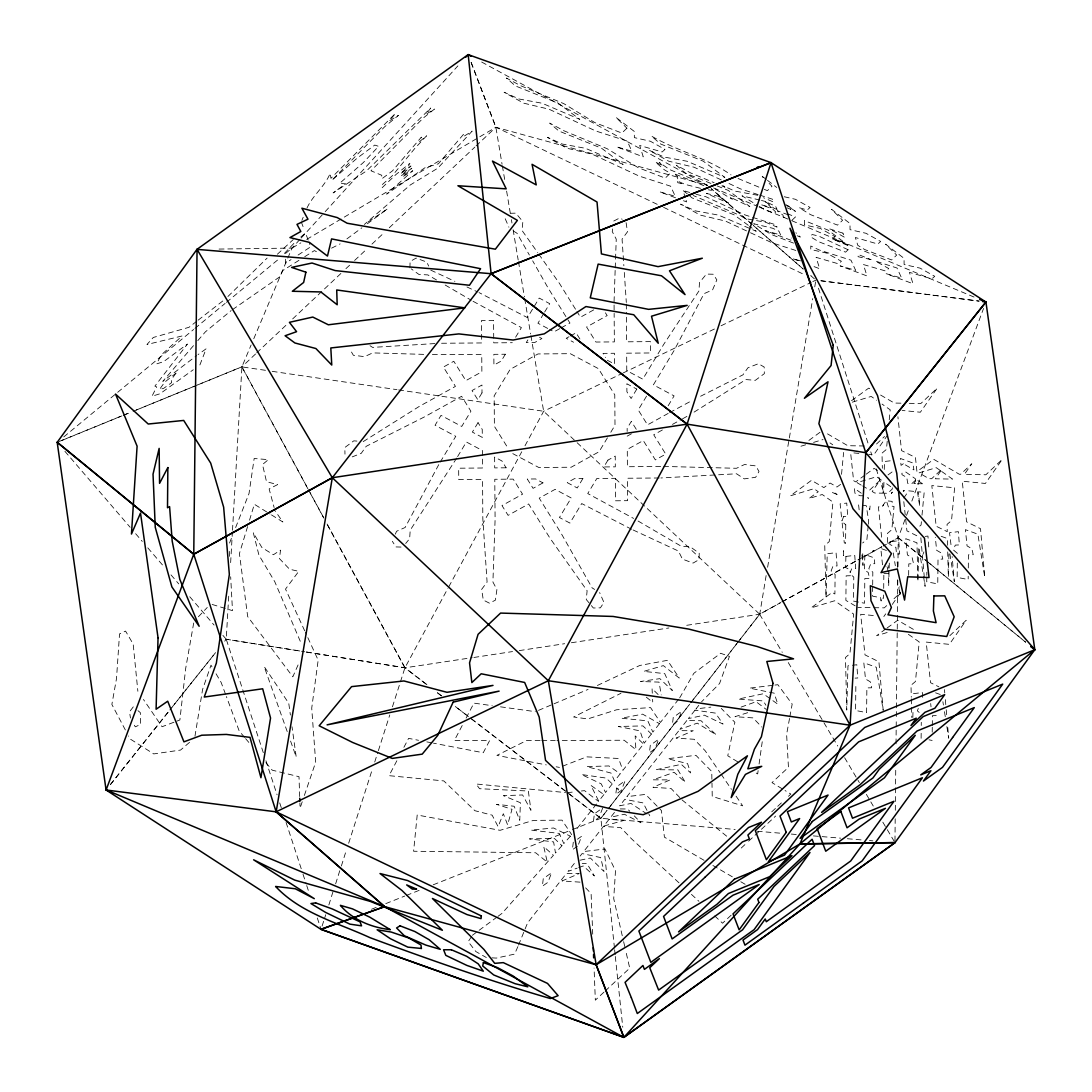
<?xml version="1.0" encoding="UTF-8"?>
<svg xmlns="http://www.w3.org/2000/svg" width="1092" height="1092" viewBox="0 0 1092 1092"><rect width="100%" height="100%" fill="white"/><g stroke="black" fill="none" stroke-linecap="round" stroke-linejoin="round"><path stroke-width="0.75" stroke-dasharray="5 3.75" d="M855.841 686.486L855.582 710.469L866.598 712.626L866.871 687.892L871.662 687.783L870.242 681.777L865.492 678.978L863.827 662.748L876.289 667.267L883.196 710.387L878.923 661.779L865.014 654.9L860.673 614.291L875.566 615.738M872.672 586.554L872.576 596.15L880.602 597.706L881.135 601.01L880.848 597.761L883.592 598.293L883.633 595.003M872.685 584.943L872.822 572.153L868.822 568.727L870.706 563.868L874.76 563.663L874.228 557.889L864.864 554.49L864.441 570.188L868.181 572.399L869.601 578.405L864.809 578.514L864.536 603.234L853.521 601.091L853.78 577.095L850.613 574.392L850.927 575.716L846.136 575.839L845.877 600.409L855.145 605.814M883.701 588.411L883.837 575.225M897.569 579.743L897.501 586.445L898.675 586.677L899.74 593.352L891.427 601.16M894.976 840.936L895.194 818.795M895.317 810.278L895.754 767.69M896.027 743.843L896.177 728.514M896.204 726.808L896.286 718.29M896.314 716.584L897.774 580.316M897.924 566.693L898.238 537.728L875.961 468.045M908.653 575.402L908.79 563.868L913.567 563.759L912.161 557.753L907.411 554.954L905.746 538.725L916.966 542.792L917.908 581.367L918.836 547.174L923.272 574.924M921.116 738.288L921.184 731.886M921.252 725.484L921.279 722.29M926.78 576.972L926.726 581.777L937.755 583.92L938.014 559.2L942.806 559.09L941.4 553.084L936.636 550.286L935.312 537.291M926.808 575.375L926.835 572.181M932.227 732.2L932.268 727.245M932.295 725.607L932.404 715.71L937.182 715.601M957.315 562.994L957.152 577.381L968.181 579.538L968.208 576.235M968.304 567.99L968.44 554.804L973.231 554.695L971.825 548.689L967.062 545.891L965.396 529.661L977.872 534.179L984.766 577.299L980.507 528.692L966.584 521.812L962.243 481.203L985.407 483.456L1002.224 459.404L985.871 474.774L964.4 474.378L971.798 463.786L960.619 474.297L959.377 474.283L933.769 459.336L916.939 471.648L915.451 457.48L901.528 450.587L897.911 416.748M826.057 596.914L827.231 553.74L836.076 552.688L837.045 565.929L832.991 566.134L831.094 570.98L835.107 574.419L834.902 594.007L832.186 592.424L811.042 607.903L834.67 600.75L853.671 614.113L849.931 653.685L845.481 657.48L846.75 710.073L847.965 665.806L856.811 664.755L857.78 677.995L855.077 678.132M884.261 469.464L884.479 461.493L891.85 460.633M889.298 563.09L888.67 586.035L888.369 573.464L883.851 573.573M912.844 717.458L913.021 710.646M948.962 553.862L948.334 576.986L947.719 551.91M285.531 259.173L285.408 263.295L291.032 259.623M409.91 267.895L410.101 261.534L416.093 258.081L426.726 262.066L428.719 266.093M614.059 301.651L615.178 269.56M615.233 267.881L616.243 239.162L612.243 231.586L612.68 228.569M263.308 752.688L226.235 639.243L228.883 593.27M230.644 562.612L232.405 531.968M232.5 530.248L241.919 366.803L251.105 345.004M841.536 474.297L843.611 452.429M868.195 525.907L866.925 539.352L862.68 542.97M868.358 524.228L868.672 520.87L866.229 505.651L861.656 505.2M887.223 441.236L886.458 449.372L881.995 453.166L882.363 468.25M889.243 419.86L890.198 409.814L882.049 404.081M921.389 521.717L921.088 524.979L918.85 526.876M922.003 515.192L924.173 492.356L918.454 491.81L919.71 506.074L917.417 491.7L908.762 490.854L903.453 498.443L905.2 514.66M573.3 842.178L572.385 849.753L577.955 845.809M758.135 770.624L757.671 773.928L754.818 772.208M759.077 764.018L762.598 739.229M194.963 736.24L202.593 689.434L211.002 665.164L212.694 668.045M737.769 642.465L759.718 614.277L766.407 573.901M767.621 567.239L789.011 439.598M789.352 437.96L812.735 298.58M814.769 286.868L815.847 280.112L810.796 275.689L813.404 277.941M193.694 623.013L185.667 668.522L179.88 719.983L175.43 721.676M789.543 718.427L786.609 734.37L788.451 767.307L772.003 782.623L783.606 789.666M789.83 716.83L792.178 704.081L777.873 684.711L774.542 685.121M247.597 526.549L239.407 553.63L247.693 616.611L292.833 676.794L298.921 663.008M249.522 520.174L254.34 504.258L270.038 514.018M322.085 926.084L325.73 914.714M328.856 904.968L332.923 891.946M335.64 883.851L340.745 867.594M341.373 865.983L346.478 849.726M348.662 843.242L372.563 768.522M374.733 762.025L377.777 752.279M378.378 750.654L389.776 714.932M392.451 706.797L404.914 667.84L447.911 588.329M302.225 801.787L300.068 808.121L299.904 803.152M304.368 795.454L315.67 762.216L311.725 708.121L318.168 660.141L305.391 632.336M928.446 562.489L898.238 537.728L883.332 545.959L898.238 537.728L905.937 517.035M906.524 515.438L909.499 507.466M911.861 501.105L983.564 308.408M199.891 364.946L206.156 348.771L198.075 354.6M578.569 844.225L581.64 836.267L577.463 839.216M602.716 807.916L599.03 817.458L593.461 821.402L594.376 813.827L599.931 809.882M922.972 554.354L923.928 551.924M918.304 708.435L917.362 710.865L920.365 713.431M229.552 543.038L232.596 535.298M235.64 527.545L249.031 493.488L254.163 458.503L268.304 459.65L262.503 464.564L266.516 481.681L277.559 484.616L269.137 488.929L274.119 507.521M301.897 220.379L303.18 217.294M306.988 208.04C312.762 195.318 324.774 186.514 330.194 173.328L330.958 178.337L395.44 113.404L389.257 120.884L398.457 115.37L384.712 126.74L331.736 180.371L357.152 158.149L374.761 145.072L378.624 146.342L363.349 162.544L339.639 183.347L345.495 183.852L333.128 192.902L366.53 170.912L430.671 108.053L426.208 114.114L434.452 109.077L423.205 118.086L370.993 170.789L381.736 175.28L381.818 178.842L392.478 170.857L421.416 137.114L419.697 141.51L426.562 135.817L414.55 148.744L392.137 175.894L381.941 184.876L382.009 187.838L396.096 174.406L409.91 163.268L408.626 165.82L400.382 173.833L410.947 165.984L401.16 175.867L411.807 168.25L402.62 176.74L412.762 170.734L386.65 194.117L425.129 167.636L438.356 163.827L463.336 134.548L463.076 136.841L472.181 131.095L437.755 168.195L410.278 184.971L364.332 224.461M253.781 338.725L292.028 248.075L300.041 239.285M395.345 534.138L396.56 531.272L405.118 527.504L439.407 463.418M517.881 946.614L514.605 954.108L496.328 958.093L489.666 957.725M518.536 945.112L527.654 922.726L566.407 873.518L579.197 873.559L562.066 880.957L580.098 882.145M396.86 760.755L389.039 775.675L443.816 780.917L474.856 810.687L492.151 815.164L498.102 826.671L503.33 813.717L507.603 824.815L512.012 809.295L496.505 804.354L514.155 806.251L519.751 820.351L520.406 802.729L503.453 795.672L522.618 794.962L530.93 810.319L528.351 791.018L479.565 788.711L476.098 784.001L565.56 792.56M403.903 747.324L408.599 738.369L418.55 740.294M462.203 725.525L454.381 740.444L489.68 740.472L483.251 752.743L433.483 743.161M466.12 718.058L473.942 703.139L492.205 705.678M448.757 586.841L521.744 451.774M524.993 445.782L543.652 411.261L621.648 373.696M679.661 697.911L693.816 673.327L720.652 653.275L729.442 656.401L719.573 683.51L701.596 701.787M456.715 458.053L410.21 530.193L409.637 538.643L405.678 543.475M457.589 456.592L466.393 442.001L482.377 450.532L482.5 468.004L458.654 468.209L458.749 479.552L482.568 479.374L482.828 518.7L487.087 582.077L481.654 589.366L483.292 600.04L489.462 603.193L495.399 600.163L496.901 589.584L492.915 582.009L495.099 519.519L494.785 479.279L513.199 479.129L522.563 494.185L501.992 505.582L508.108 515.356L528.664 503.972L549.781 537.878L587.114 590.704L586.281 599.549L590.335 604.381M527.873 339.912L526.262 342.588L534.711 342.519L541.905 338.547L539.052 337.019M543.83 313.431L537.933 323.218L548.198 328.692M544.662 312.039L549.713 303.658L539.23 298.089L533.333 307.848M607.439 437.824L599.044 451.76L571.171 467.226L538.847 467.512L512.23 453.33M610.797 432.241L615.001 425.266L614.769 394.84L598.402 368.632L570.297 353.672L537.987 353.945L510.114 369.41L494.157 395.905L494.389 426.33L508.162 448.402M668.154 405.787L674.092 395.905L653.385 384.848L674.037 350.614L704.026 293.666L712.585 289.899L716.843 279.88L713.185 274.242L706.428 274.078L699.508 282.528L698.935 290.977L663.868 344.13L642.765 379.17L626.767 370.638L626.658 353.18L650.504 352.962L650.409 341.619L626.576 341.81L626.385 312.312M440.267 461.998L455.773 436.322L435.066 425.266L441.004 415.383L461.739 426.44L470.911 411.234L461.616 396.3L424.747 416.748L366.189 446.328L361.206 453.385L352.225 456.879M515.615 337.21L521.403 327.614L472.659 301.064M532.5 309.241L527.45 317.608L479.047 292.601M646.573 396.123L638.233 409.937L647.529 424.87L668.181 413.418M471.539 936.554L468.209 941.659L475.839 951.542L486.336 957.534M887.837 434.739L873.764 454.859L868.795 454.368M883.837 616.543L885.708 613.854M892.287 604.449L899.808 593.707L900.177 596.055L900.654 592.492L899.931 593.174L899.371 586.813M133.292 706.852L129.525 711.807L130.453 718.004M572.399 829.592L600.873 818.304L609.227 807.561M610.264 806.224L691.755 701.514M692.806 700.177L738.779 641.113M739.816 639.775L759.677 614.264L780.493 602.675L759.636 614.236L684.015 625.716M614.468 948.061L600.873 818.304L607.138 810.25M608.176 808.899L689.694 704.203M690.745 702.866L736.731 643.802M596.491 804.026L576.016 829.824M678.651 699.208L660.442 722.44L650.573 707.602L616.652 709.759L587.701 718.946L573.6 716.994L620.952 693.284M574.324 863.444L568.072 871.389L577.149 868.14M580.139 856.06L582.104 853.562L600.655 857.561L604.013 871.525L590.349 858.025L579.361 860.359M614.468 812.448L610.728 817.198L624.419 814.25L640.99 822.795L634.288 815.888M698.784 705.35L695.973 708.926L710.796 707.125M110.36 784.657L170.953 708.612M172.017 707.275L215.602 652.579L169.888 709.923M299.727 650.982L226.235 639.243L224.106 641.905L226.235 639.243L304.736 651.774M110.347 784.616L168.823 711.261M193.489 345.645L162.817 381.34L196.724 355.569M197.802 340.636L205.378 331.872L231.135 310.565M301.174 238.029L324.051 212.899M325.198 211.643L457.889 65.902M284.411 253.426L296.123 241.045M198.416 616.748L207.262 607.466M227.914 296.505L267.117 258.094M791.946 220.311L795.426 216.953L788.042 213.977M255.528 354.013L241.878 366.83L132.951 411.397L241.892 366.775L307.616 488.083M256.743 352.812L287.742 323.614M292.67 318.905L341.018 273.355M345.932 268.646L349.686 265.179M354.6 260.469L367.035 248.812M371.949 244.103L384.37 232.446M389.284 227.737L474.815 147.133M476.057 145.959L495.877 127.259L707.37 185.34L480.057 61.152M876.521 444.021L884.534 436.486M886.677 605.623L884.288 607.862L857.793 607.37M949.822 635.68L966.188 620.297L949.357 644.348L926.193 642.096L930.548 682.705L938.888 686.841M771.73 811.861L776.508 807.411M777.709 806.306L782.486 801.856M788.465 796.286L790.854 794.061L785.052 790.54M741.25 848.047L747.392 842.328M748.621 841.195L775.648 816.038M603.931 992.164L595.331 1000.176L594.062 968.031M605.159 991.031L629.729 968.154L625.539 949.944M731.149 915.205L722.549 923.204L713.84 915.137M277.368 254.245L293.284 239.53M300.805 237.019L305.487 233.005L308.408 240.663M189.544 742.328L180.549 750.067L153.74 753.917L130.112 738.956L128.528 735.953M63.759 436.923L193.625 329.47M194.949 328.392L225.116 303.426M226.426 302.348L280.221 257.849M285.462 253.508L292.028 248.075L300.832 242.861M196.792 321.212L188.957 327.313L153.303 337.469L146.956 344.512L182.091 335.967L161.138 355.077L156.593 363.895L163.636 361.643L187.428 344.048L154.887 386.118L156.675 386.95L151.979 396.26L160.046 393.748L193.257 369.751M198.102 320.188L225.539 298.839M346.915 238.875L361.875 227.819M367.308 223.792L387.701 208.709L365.711 223.532M472.386 935.284L477.764 931.299M479.115 930.302L496.614 917.362M497.966 916.365L502.006 913.376L553.439 855.309L543.748 846.641L547.297 862.175L535.667 852.77L413.609 851.255L417.199 815.001L500.068 830.316L533.36 820.42L562.011 820.133L571.703 834.684M851.528 400.696L868.713 388.11L871.553 389.776M808.899 440.417L822.126 430.739M840.581 484.384L836.963 487.032L830.125 483.033L823.887 487.605L811.465 480.357L790.308 495.836L813.949 488.684L818.263 491.728L808.981 498.525L822.235 494.512L832.95 502.047L829.21 541.618L824.747 545.413L826.002 596.955M864.891 475.143L855.678 481.886L853.603 480.671L850.6 452.607M866.202 474.174L874.105 468.386L879.688 471.648M888.028 474.924L894.061 470.502M885.817 628.937L876.576 635.721L889.175 631.899M887.141 627.968L897.72 620.229L916.215 631.026M232.5 309.623L280.262 276.467L282.569 270.693L299.194 260.196M298.075 255.05L310.742 246.792L308.981 242.206M304.736 256.702L314.428 250.573L318.755 253.03M363.213 441.605L419.396 406.333L455.446 386.391L443.407 367.048L453.794 361.288L465.861 380.63L481.872 371.771L481.749 354.436L432.2 354.613M694.075 412.121L745.932 379.566L755.336 380.33L764.345 373.641L764.168 367.021L758.421 363.704L747.938 367.786L742.956 374.843L697.911 397.597M306.688 239.394L495.891 127.232L657.439 204.436M569.014 336.732L566.202 338.302L573.546 342.219M570.42 335.954L576.057 332.828L581.04 340.827M627.19 436.145L631.449 433.797M669.655 412.599L691.905 400.627M559.827 328.624L554.053 331.818L549.658 329.47M561.274 327.818L569.942 323.027L548.307 288.356L532.664 260.824M593.707 309.882L580.48 317.199L576.958 311.548M662.353 429.989L653.712 434.78L665.751 454.122L655.364 459.896L643.284 440.554L627.286 449.399L627.395 466.734L661.929 466.434M672.454 424.406L681.108 419.615M682.541 418.823L688.315 415.629M781.981 601.856L856.51 560.756M781.995 601.897L856.51 560.769M613.759 221.021L619.696 217.977L622.153 219.246M331.586 248.157L340.117 243.898M623.177 372.945L714.946 328.76M721.061 325.785L811.301 282.35M812.817 281.572L815.888 280.153M538.492 710.373L552.429 704.476M553.985 703.821L588.069 689.421M597.365 685.489L639.775 665.465L667.458 660.332L679.265 678.05L663.349 665.615L643.707 671.375L664.714 673.614L672.344 690.594L659.855 678.637L640.554 681.504L659.049 682.104L661.22 694.894M58.791 441.632L121.922 415.82M123.505 415.178L131.395 411.957M61.93 440.417L121.908 415.902M123.492 415.26L131.381 412.039M371.553 909.254L376.276 907.356M385.79 903.616L404.75 896.068M406.347 895.454L420.57 889.789M433.237 884.793L570.816 830.22M562.476 766.243L586.636 756.852L618.55 758.476L622.904 770.324L643.516 744.034L635.189 735.885L635.858 749.644L624.215 740.239L556.947 740.513M173.942 722.235L162.066 726.726L143.448 699.453M741.086 707.084L756.101 701.719L766.284 709.445M578.664 867.608L583.21 865.983L594.389 875.975L586.977 863.567L582.227 863.526M747.706 712.694L734.971 716.693L753.002 717.881L761.807 727.026M852.292 402.17L871.198 396.437L876.63 400.259M800.968 446.218L805.705 444.785M813.581 442.397L823.027 439.544M306.415 652.06L404.955 667.813L472.194 657.657M473.887 657.466L512.544 651.569M519.273 650.614L564.66 643.693M571.389 642.738L668.891 627.968M772.89 685.312L749.603 688.137L774.146 693.147L777.845 704.217L771.211 699.467M567.239 792.724L575.088 791.768M581.381 791.004L584.52 790.635L598.525 801.419M925.129 536.39L927.954 536.063L928.923 549.29M913.499 693.625L922.344 692.574L922.945 700.846M434.862 343.57L372.577 347.392L370.011 345.7M510.155 213.295L515.779 213.158L522.863 221.621L522.031 230.48L537.755 252.716M219.069 249.072L292.028 248.075M441.577 343.257L481.681 342.943L481.531 320.502L493.584 320.393L493.748 342.847L512.298 342.697M663.567 466.421L736.499 468.291L744.553 464.51L755.787 465.902L758.995 471.485L755.637 477.3L744.294 478.869L736.568 473.778L660.892 477.968M659.213 477.982L627.477 478.241L627.613 500.668L615.574 500.791L615.397 478.323L596.846 478.473L587.742 493.557L633.592 518.413M540.117 740.513L526.644 740.499L496.915 755.377L546.287 764.891M541.796 740.513L555.255 740.513M620.215 808.926L627.572 808.995L629.811 811.288M900.941 403.18L894.321 403.057L878.664 393.925M909.226 403.33L920.815 403.549L937.168 388.179L920.351 412.23L902.156 410.455M864.291 445.986L847.733 445.686L824.965 432.391M863.567 495.795L860.032 495.727L854.94 493.215L854.422 488.37L861.383 493.27M401.037 547.065L395.973 546.928L392.315 541.291M423.696 354.368L372.645 352.893L364.592 356.661L353.358 355.269L350.15 349.686M356.947 441.1L353.808 440.84L344.813 447.529L344.976 454.149M600.873 818.304L567.089 792.355L600.873 818.304L735.162 829.442M757.275 831.258L782.773 833.387M791.263 834.07L796.368 834.52M813.376 835.899L840.567 838.151M847.365 838.724L862.666 840.021M869.464 840.553L872.863 840.867M853.903 452.921L860.523 453.576M820.911 280.726L979.169 301.133L821.007 280.821M500.518 706.824L535.394 711.67M265.479 370.311L241.864 366.885L309.186 491.168M272.208 371.348L396.983 389.667M398.648 389.94L543.652 411.261L759.718 614.25M306.402 652.033L404.955 667.758L427.914 685.448L404.914 667.84L327.04 524.105M757.793 195.277L734.67 191.045L722.781 185.654M700.504 188.343L684.711 184.275L677.709 181.095L677.668 176.535L673.832 173.587L703.835 185.667M708.394 189.79L711.547 190.363M426.849 741.891L431.818 742.847M556.156 766.789L559.445 767.417M928.978 739.816L932.131 740.431M784.233 196.751L795.413 199.29L810.073 207.466L807.206 210.019L799.085 207.657L810.51 214.633L837.55 225.116L842.601 220.243L831.503 209.282L849.999 223.505L850.04 229.661L866.024 233.292L880.671 241.469L877.804 244.021L855.35 237.51L857.821 245.359L864.564 249.481L891.618 259.964L896.668 255.091L885.557 244.144L904.053 258.354L904.108 264.51L920.092 268.141L934.738 276.317L931.872 278.87L909.418 272.358L913.008 283.729L886.103 273.669L901.637 278.119L896.996 268.004L875.32 261.029L888.711 268.509L885.858 271.062L863.39 264.551L866.98 275.935L840.089 265.861L855.623 270.325L850.982 260.196L819.45 250.068L810.769 246.014L810.796 249.495L826.767 253.126L841.413 261.302L838.56 263.855L816.093 257.343L819.683 268.728L811.779 265.765M759.814 200.068L741.987 195.837L757.739 205.46M761.438 200.464L764.919 201.338L771.307 207.644L761.438 204.818L772.713 209.036L775.702 211.971L774.187 213.431L764.905 209.841L759.172 206.333M800.559 260.879L792.792 258.654L799.126 261.029M689.721 192.465L684.984 191.1L687.714 192.561M696.027 194.294L705.841 196.724L744.512 214.755L776.03 224.897L777.054 227.122L765.833 222.331L745.167 218.536L740.185 215.493L693.188 195.495M212.135 604.449L232.487 610.646L230.671 576.767M758.148 194.594L740.799 189.012L727.231 182.692M759.718 195.099L772.331 199.154L773.668 202.075L763.567 197.748M795.809 250.464L772.153 242.861L748.034 231.613M941.181 536.295L947.392 538.547L947.556 545.236M886.417 550.45L880.807 548.43L882.486 564.66L886.049 566.748M935.585 692.819L940.267 694.512M788.328 214.878L777.204 210.715L783.101 215.247L783.114 216.885L786.049 218.031M675.538 197.761L659.718 191.837L675.252 196.301L670.611 186.186L639.079 176.044L592.355 154.259L567.007 148.239L547.488 137.333L562.353 144.076L585.462 148.307L623.122 164.414L601.569 148.239L558.899 131.04L549.713 123.109L564.209 130.89L607.111 148.689L638.178 167.663L665.233 178.132L670.27 173.273L664.318 169.751L655.145 161.821L662.871 165.97L659.172 162.312L669.642 169.588L707.944 185.49M683.442 200.723L686.609 201.911L685.585 198.662M793.529 243.106L771.252 234.466L753.726 223.764L772.726 228.269L778.91 231.163L780.671 235.012L765.151 230.549L792.041 240.622L791.209 238.015M710.906 183.415L685.612 173.219L676.439 165.288L690.936 173.068L714.113 182.678M717.226 185.954L728.282 190.417L749.835 206.593L730.084 197.133L732.418 199.14L730.261 198.212L713.909 188.234M738.083 178.501L762.776 188.739M764.318 189.38L767.403 190.663L771.989 186.241L767.553 181.859M721.853 185.886L724.938 187.169L722.372 185.736M713.636 187.96L757.452 206.32M759.022 206.975L790.321 220.093M791.877 220.748L976.548 298.102M787.196 207.862L790.922 209.459L785.885 204.491M797.201 235.749L800.299 237.073L795.932 232.76M430.712 270.12L454.886 281.354M466.967 286.978L477.545 291.905M631.613 529.265L581.708 503.562L569.915 523.082L559.432 517.512L571.212 497.966L555.091 489.353L539.216 498.143L560.851 532.814L592.137 587.892L594.635 589.448M633.114 529.975L678.446 551.05L682.418 559.104L693.051 563.09L699.057 559.636L699.235 553.275L690.267 546.778L681.299 546.259L635.039 519.26M721.211 179.88L694.075 167.226L668.727 161.206L649.194 150.3L664.059 157.043L687.182 161.275L724.842 177.382L703.289 161.206L660.619 144.007L651.433 136.077C677.095 150.928 706.62 157.726 731.026 174.897M746.532 230.903L725.429 221.062L700.081 215.056L680.562 204.149L695.413 210.879L718.536 215.11L756.196 231.231L749.617 226.29M663.567 207.33L803.589 274.269M916.802 535.749L906.933 530.862L905.364 516.27M607.288 360.237L614.537 364.1L614.441 353.276L603.016 353.385L605.582 357.493M861.219 485.121L856.988 482.65L876.589 476.726L882.677 480.999L882.964 493.188L874.788 493.038L872.167 491.509L879.92 480.425L869.669 490.062L862.625 485.94M436.527 279.975L427.859 274.911L418.878 274.392L411.193 268.823M445.195 285.039L471.212 300.218M704.067 860.319L664.414 837.154L661.424 810.564L645.563 794.403L626.904 796.655L678.869 730.657L693.243 730.712L676.112 738.11L694.157 739.284L705.159 750.723L720.16 772.767M712.885 865.465L733.455 877.463M740.799 881.749L745.208 884.329M737.728 761.834L727.763 755.787L734.875 722.29L721.28 708.435M271.471 514.905L282.883 521.99L274.952 510.619M513.267 230.944L517.021 233.279L529.361 255.023M647.078 814.018L630.944 803.439L619.669 805.841L624.815 799.303L643.188 802.934L649.767 815.792M830.029 442.888L832.746 444.799M908.353 634.288L919.205 641.932L915.465 681.49L911.001 685.285L911.288 697.16M769.887 698.511L763.253 693.761L738.233 699.098L763.349 700.928L765.888 705.214M787.66 205.542L795.44 211.384L787.073 205.392M748.293 225.307L734.029 214.796L691.973 197.857L688.438 194.799M766.174 179.347L760.892 175.28L763.117 177.477M767.499 180.357L776.74 187.469M646.287 697.146L652.743 702.374L652.593 699.317M682.036 799.904L728.091 837.346M898.238 537.728L925.811 560.346M927.122 561.424L1025.606 642.178M929.756 563.568L1025.606 642.137M137.974 710.687L140.322 712.612L140.65 724.324L135.34 726.849L133.784 724.419M957.411 553.398L953.398 549.958L955.295 545.113L959.349 544.908L958.38 531.668L949.535 532.719L951.405 548.157M687.264 193.789L683.019 190.527L685.08 197.038M678.992 882.827L631.708 838.997L620.693 827.559L603.466 826.426L583.688 851.555L604.968 848.975L615.506 870.747L613.718 898.634L623.245 940.021M691.441 894.362L698.907 901.282M658.135 694.539L652.074 688.615L652.293 693.202M679.838 797.61L671.034 788.465L652.989 787.291L670.133 779.893L653.112 779.824L674.133 772.303L685.312 782.309L677.9 769.901L656.265 769.683L681.272 764.345L690.69 772.959L687.564 763.595L667.635 758.735L695.904 755.309L711.752 771.471L711.943 781.449M585.612 887.851L591.113 893.57L592.724 934.179M64.919 451.324L130.125 527.245M135.64 533.701L142.274 541.4M147.789 547.856L163.268 565.861M170.994 574.883L178.733 583.879M189.776 596.764L214.087 625.074M222.918 635.38L226.235 639.243M244.553 737.359L239.23 731.053L226.399 696.559M245.618 738.629L248.826 742.41M265.875 762.612L272.263 770.188L299.003 776.699L299.672 796.546M591.345 605.596L593.365 608.012L600.395 607.835L603.931 602.415L599.617 592.56M538.738 254.108L559.377 283.292L576.085 310.128M721.102 774.146L731.422 789.298M736.104 796.191L742.669 805.828L712.243 796.423L711.984 783.114M605.405 312.79L607.152 315.588L586.581 326.999L595.959 342.042L614.359 341.905L614.141 313.39M636.281 429.32L631.326 421.375L627.149 428.296L627.163 431.436M759.636 614.236L782.268 652.347M788.26 662.557L837.755 746.041M844.635 757.725L859.377 782.609M866.366 794.348L873.259 806.046M882.827 822.167L894.976 842.655M216.08 673.805L221.144 682.445L225.812 694.99M308.435 489.585L323.846 518.031M327.095 524.024L404.955 667.758M310.005 492.656L323.792 518.113M125.348 729.961L111.875 704.449L116.516 678.501L119.533 633.892L125.58 631.108L133.183 644.075L137.865 691.277M304.682 630.794L285.517 589.093L298.758 571.334L289.598 569.246L279.456 558.613L280.521 550.136L273.41 554.736L261.889 547.542L253.289 532.691L258.94 555.173L274.734 581.64L301.706 644.608M505.214 218.755L508.913 227.204M471.116 62.503L495.877 127.232L502.047 164.196M471.198 62.49L495.891 127.232M301.269 221.922L304.286 229.839M287.21 731.558L264.141 666.502L288.752 703.289L290.39 715.028M290.581 741.086L296.205 756.947L292.014 726.767M265.943 760.783L277.081 794.826M279.716 802.92L281.845 809.404M286.063 822.372L302.498 872.604M303.003 874.228L306.21 883.96M306.715 885.571L308.859 892.055M317.308 917.99L321.034 929.333M818.454 288.179L868.7 445.372M870.774 451.842L871.812 455.105M887.236 567.458L888.328 572.126L888.178 565.615M623.628 941.673L625.156 948.293M502.375 165.875L505.2 182.678M506.62 191.086L510.251 212.94M511.425 219.656L511.957 223.014M513.117 229.743L518.181 259.992M518.495 261.671L524.406 296.969M524.706 298.648L530.63 333.947M530.93 335.626L543.652 411.261M949.89 553.821L954.34 581.681L952.142 556.538M923.545 576.562L925.101 586.363L924.514 579.647M942.887 701.719L943.42 705.036M944.471 711.67L945.276 716.639M946.86 726.589L948.716 738.206L947.542 724.788M893.283 552.934L895.331 565.752M626.098 222.659L627.49 231.804L622.071 239.093L623.86 265.779M881.64 537.196L878.391 506.825L881.776 507.152L886.226 500.791L892.15 501.365L892.109 506.169L894.034 506.538L891.85 529.647L887.387 533.442L887.632 543.352M858.612 504.9L859.281 511.152M614.619 949.753L615.178 954.804M615.315 956.496L622.768 1027.272M930.684 703.548L931.026 706.797M861.916 554.886L863.008 565.451L862.721 553.712M944.457 689.598L944.757 692.942M945.344 699.644L946.068 708.026M946.218 709.704L946.805 716.407M920.843 537.755L924.364 577.982M624.31 272.454L626.317 302.47M229.306 551.364L229.579 556.442M911.329 698.866L911.506 705.65M911.547 707.343L911.793 717.526M614.086 305.009L614.127 311.711M626.33 304.108L626.371 310.674M845.768 524.802L845.577 543.461L844.28 542.833L842.014 521.58L845.768 524.802M892.26 492.178L891.427 493.352L892.26 492.178M892.301 487.769L892.287 489.039L887.769 493.284L883.619 493.202L883.933 481.886L892.301 487.769M897.761 562.448L897.692 567.772L897.187 561.971L897.761 562.448M903.316 490.335L903.302 491.632L904.558 490.458L903.316 490.335M845.904 556.429L845.604 567.417L849.521 569.71L850.19 572.59L851.664 568.809L855.718 568.604L854.749 555.378L845.904 556.429M883.292 504.982L883.278 505.76L883.251 505.036M889.884 541.782L889.803 544.43L895.918 547.447L896.505 554.122L899.685 553.958L898.73 540.731L889.884 541.782M870.078 506.019L869.71 509.827L869.368 505.951L870.078 506.019M954.613 487.796L951.514 520.597L947.051 524.392L947.228 531.668L936.158 526.194L931.817 485.585L954.613 487.796M543.27 878.664L542.355 886.24L547.925 882.295L551.61 872.754L543.27 878.664M616.543 788.055L615.792 794.334L621.362 790.39L625.047 780.848L617.048 786.513L618.632 790.035L616.543 788.055M650.313 745.208L649.412 752.784L654.968 748.839L658.667 739.298L650.313 745.208M673.259 717.362L672.344 724.938L677.914 720.993L681.599 711.438L673.259 717.362M843.652 516.516L841.932 520.911L840.117 503.862L846.737 503.071L847.706 516.311L843.652 516.516M478.037 422.659L472.358 432.091L482.295 437.387L482.241 429.429L478.037 422.659M582.882 478.583L577.245 487.96L567.239 482.637L574.433 478.651L582.882 478.583M636.8 389.08L631.121 398.512L626.904 391.741L626.849 383.783L636.8 389.08M482.009 392.874L477.832 399.795L472.044 390.527L481.954 385.026L482.009 392.874M505.337 354.231L501.214 361.07L493.925 365.097L493.843 354.34L505.337 354.231M607.944 460.114L603.821 466.939L615.315 466.844L615.233 456.074L607.944 460.114M175.935 373.177L171.553 379.47L171.635 382.664L163.65 388.383L159.528 389.421L164.687 382.186L175.935 373.177M867.799 497.775L868.44 498.225L867.799 497.775M915.697 480.958L913.84 483.606L916.12 483.647L915.697 480.958M940.867 470.898L935.353 478.787L952.511 479.101L940.867 470.898M620.201 773.778L614.55 780.971L610.988 773.054L586.622 766.611L608.94 765.942L620.201 773.778M659.472 723.682L652.866 732.104L647.815 720.884L621.444 718.222L642.628 714.154L659.472 723.682M603.89 794.58L598.716 801.173L590.936 785.421L603.89 794.58M612.243 783.919L605.528 792.492L601.187 783.824L581.422 774.515L606.142 778.077L612.243 783.919M651.392 733.988L644.157 743.202L640.035 730.876L618.318 726.494L642.956 725.907L651.392 733.988M609.022 819.369L603.74 826.071L623.873 820.433L609.022 819.369M686.8 720.583L679.907 729.333L697.256 723.136L716.161 734.752L701.023 720.72L686.8 720.583M695.003 710.169L688.356 718.591L704.395 715.164L723.054 724.078L715.478 713.117L695.003 710.169M561.971 845.686L555.487 853.002L553.603 841.905L529.402 838.902L554.408 838.438L561.971 845.686M570.379 836.185L563.827 843.584L559.268 833.414L531.04 830.097L553.535 827.995L570.379 836.185M626.917 128.201L621.867 133.06L594.826 122.591L563.759 103.617L520.857 85.804L506.36 78.037L515.533 85.968L558.203 103.167L579.756 119.342L542.11 103.235L518.987 98.99L504.122 92.26L523.655 103.167L548.989 109.186L595.727 130.972L627.258 141.114L631.899 151.228L616.366 146.765L643.256 156.839L639.666 145.454L662.121 151.965L664.987 149.427L650.341 141.237L634.356 137.619L634.315 131.463L615.82 117.24L626.917 128.201M848.088 249.754L845.604 252.156L818.55 241.673L811.138 237.155L810.687 235.681L812.271 234.534L818.741 236.077L848.088 249.754M915.56 480.125L911.888 483.565L907.766 483.483L906.769 477.477L902.006 474.679L901.869 473.245L905.828 472.044L915.342 478.733L915.56 480.125M940.348 470.543L931.653 478.719L928.951 478.665L919.027 472.877L936.253 467.663L940.348 470.543M835.066 236.677L832.513 238.943L844.307 242.342L827.954 230.057L804.408 220.57L804.435 224.87L820.42 228.487L835.066 236.677M836.991 494.444L832.036 492.356L833.428 491.946L836.991 494.444M903.343 463.718L901.064 465.383L900.34 458.449L912.816 462.953L913.922 469.901L903.343 463.718M542.956 482.869L533.087 488.342L527.272 479.019L535.612 478.951L542.956 482.869M881.845 546.778L857.998 559.923L881.845 546.778M873.805 550.436L873.068 550.518L873.805 550.436M506.128 467.799L494.703 467.895L494.621 457.07L501.87 460.933L506.128 467.799M922.481 483.77L917.744 483.674L917.444 480.221L922.481 483.77M681.381 183.524L677.722 182.692L677.709 181.477L681.381 183.524M870.952 259.623L858.094 256.702L858.066 254.409L870.952 259.623M719.068 196.437L706.456 193.434L728.541 203.126L719.068 196.437M776.972 209.268L774.351 208.517L765.151 201.447L775.62 206.333L776.972 209.268M842.928 233.156L829.388 228.801L844.921 237.483L842.928 233.156M843.488 550.818L843.597 555.569L843.488 550.818M847.16 244.471L832.964 239.162L849.508 246.232L847.16 244.471M441.427 695.822L436.022 691.673L441.4 695.85M468.454 716.584L454.941 706.21L468.427 716.611M565.738 791.318L469.806 717.621L565.724 791.318M752.088 224.392L711.206 188.684L752.06 224.379M803.18 269.014L753.357 225.498L803.139 269.001"/><path stroke-width="1.5" d="M894.962 842.696L623.832 1037.386L384.63 906.633L276.153 811.82L193.762 554.231L197.051 249.317L468.154 54.614L771.007 162.612L985.939 302.034L1034.806 649.672L895.044 842.587L799.986 843.898L596.082 964.768L384.63 906.633L106.061 789.912L57.194 442.315L197.024 249.304L332.309 477.736L548.334 680.726L850.108 725.211L1034.793 649.713L865.765 452.716L771.007 162.599L491.113 273.696L196.983 249.372M276.167 811.82L332.309 477.709L491.113 273.696L771.02 162.64L687.114 424.119L548.334 680.726L276.085 811.834L106.101 789.994L193.762 554.231L332.35 477.668M465.861 57.125L468.181 54.6L491.113 273.696L687.073 424.146L850.067 725.143L799.986 843.898L623.887 1037.359L320.952 929.333L106.101 789.994M1034.82 649.631L799.986 843.898L895.003 842.614L623.887 1037.359L321.007 929.333L384.63 906.633L276.112 811.806L596.055 964.796M193.762 554.231L57.207 442.287L193.762 554.231L332.364 477.723L687.073 424.133L865.765 452.716L985.939 302.047L979.674 299.426M759.827 166.612L756.647 167.745L759.868 166.626M320.952 929.306L384.63 906.633M982.541 301.569L985.899 302.006L865.765 452.716L850.095 725.156L596.109 964.727L623.86 1037.359L596.164 964.755L548.334 680.726M468.099 54.614L471.116 56.252M491.113 273.696L687.114 424.119M593.256 947.719L593.393 951.105M593.529 954.49L593.652 957.875M299.727 798.197L299.85 801.501M167.854 467.581L167.499 507.766L169.588 506.606L172.195 541.168L179.811 579.347L199.154 626.262L171.881 586.923L155.255 527.327L153.03 474.16L159.145 448.389L159.569 483.347L167.854 467.581M158.04 637.769L156.101 709.227L167.718 701.214L183.934 741.85L201.733 735.216L226.358 734.425L250.013 737.359L260.933 777.722L270.543 718.031L262.681 688.779L204.245 697.051L216.339 663.172L229.347 574.406L223.642 507.166L210.701 463.117L183.702 420.434L148.225 424.024L115.534 394.075L137.101 446.164L131.463 534.056L140.513 513.063L158.04 637.769M933.906 595.973L933.401 610.988L936.117 622.672L887.973 614.81L891.4 607.466L884.766 591.209L870.338 585.762L870.952 600.655L884.452 629.142L946.764 636.5L954.176 616.775L944.73 595.836L933.906 595.973M833.251 345.345L831.08 365.52L804.408 398.266L828.009 381.804L818.891 423.655L853.002 508.804L891.454 553.603L881.012 572.658L897.31 568.946L904.558 600.081L907.711 576.808L929.046 577.545L924.446 538.138L900.572 511.752L896.764 473.259L877.518 395.509L789.98 228.255L833.251 345.345M481.34 915.929L481.04 918.645L467.035 914.591L432.432 898.498L483.961 949.467L494.731 963.349L503.289 962.625L547.515 983.414L558.135 995.672L550.341 998.538C489.393 980.752 429.511 959.691 369.983 937.659C337.715 922.754 300.614 913.24 275.607 886.458L295.29 888.765L314.305 898.675L253.617 859.8L294.744 880.111L370.147 901.364L442.383 930.261L401.924 890.43L380.016 873.532L407.657 880.562L481.34 915.929M631.353 997.733L637.305 1013.513L754.081 929.661L809.991 852.511L773.982 886.472L742.574 929.811L658.626 990.089L649.74 967.717L659.377 958.639L644.417 969.368L642.942 965.478L625.061 982.35L631.353 997.733M483.387 962.598L482.719 965.997L493.72 974.951L515.124 983.701L527.818 986.827L513.158 976.016L497.488 967.635L483.387 962.598M305.883 272.181L303.644 282.473L292.342 291.264L320.843 291.946L337.182 304.75L336.718 289.967L464.837 307.862L328.351 324.788L312.79 317.062L289.407 322.331L296.587 331.681L285.108 335.749L294.895 342.97L315.888 348.525L331.763 365.042L330.808 347.952L458.845 333.906L513.09 340.049L544.253 333.852L585.926 306.552L633.756 314.742L658.244 343.257L651.501 316.216L687.196 305.378L648.593 309.35L590.267 297.843L598.143 264.114L661.493 275.785L685.053 294.608L669.478 270.802L702.333 258.217L658.039 266.639L601.419 253.904L597.037 202.02L532.063 164.319L536.227 184.889L492.465 161.056L506.197 188.848L457.917 185.749L517.39 220.379L495.372 249.181L347.133 223.232L337.237 217.581L301.897 208.217L307.971 219.192L296.997 224.392L300.832 231.49L289.953 237.592L309.445 242.383L327.477 256.06L331.572 238.902L480.589 268.7L469.451 285.271L335.148 270.57L312.012 263.022L291.605 267.404L305.883 272.181M773.027 683.401L761.397 736.772L754.408 749.208L747.815 768.795L761.752 766.338L745.454 774.405L731.203 797.61L737.783 774.324L747.433 755.801L698.102 791.318L643.202 814.714L620.611 811.179L592.178 804.381L545.55 760.373L539.175 716.994L524.651 682.459L481.19 673.778L471.867 682.568L469.546 662.844L478.078 634.315L500.586 613.076L613.076 616.448L688.765 629.088L757.07 646.478L793.556 658.831L766.816 661.493L773.027 683.401M803.412 903.07L744.962 945.153L743.01 940.035L757.52 929.62L765.233 918.973L766.297 921.73L850.654 861.042L893.966 801.282L852.497 818.222L848.566 807.916L922.399 777.777L862.148 860.892L803.412 903.07M453.139 702.156L437.755 735.366L422.222 754.135L392.274 758.408L352.634 742.464L319.164 725.784L351.583 686.622L403.944 680.958L446.983 692.301L493.011 685.394L327.081 724.856L499.112 691.127L453.139 702.156M952.62 737.509L931.026 767.499L920.747 774.883L930.93 770.72L923.436 781.053L942.519 767.348L1002.715 684.111L923.163 716.598L821.621 812.38L860.046 784.779L917.089 730.971L974.282 707.616L952.62 737.509M786.213 832.363L766.393 859.718L755.323 830.671L864.727 727.463L944.703 694.662L934.875 708.244L924.992 712.284L910.974 725.497L916.284 718.181L858.653 741.85L780.002 816.038L786.213 832.363M770.065 859.363L768.345 861.738L784.52 855.132L828.064 795.058L787.4 811.656L791.318 821.962L799.631 818.563L770.065 859.363M812.325 821.484L800.067 838.397L884.465 777.791L915.26 735.298L879.265 769.259L872.972 777.941L812.325 821.484M758.954 902.497L739.134 929.852L733.032 913.854L812.107 839.257L814.536 845.631L757.712 899.221L758.954 902.497M705.009 877.231L663.567 916.434L672.14 938.929L733.019 895.208L759.199 884.52L650.818 962.352L638.888 931.053L748.511 827.531L761.506 822.235L747.911 835.052L749.44 839.066L742.437 841.918L705.009 877.231M734.466 879.142L678.542 931.899L716.966 904.299L728.391 893.529L769.71 876.658L791.959 855.664L734.466 879.142M840.867 811.533L817.116 828.582L825.743 851.214L885.435 808.339L859.254 819.027L847.064 827.791L840.867 811.533M400.041 925.825L396.587 927.954L404.313 935.721L425.921 945.126L440.294 949.344L429.156 939.721L414.851 931.531L400.041 925.825M315.615 902.879L310.947 903.548L325.621 912.421L349.904 924.146L361.575 925.852L360.046 921.853L332.255 908.94L315.615 902.879M416.516 889.052L412.353 889.134L406.674 884.916L416.516 889.052M451.324 949.74L443.584 949.767L445.809 955.363L466.857 965.41L483.319 971.17L478.214 963.84L466.625 956.292L451.324 949.74M421.403 948.47L407.848 947.146L390.349 938.683L377.122 929.783L391.195 932.049L408.804 937.987L420.98 944.989L421.403 948.47M390.158 929.606C371.758 927.613 352.361 919.792 340.39 905.336L352.484 908.872L369.806 917.171L390.158 929.606M1034.806 649.726L1030.862 646.491L1034.806 649.672"/></g></svg>
